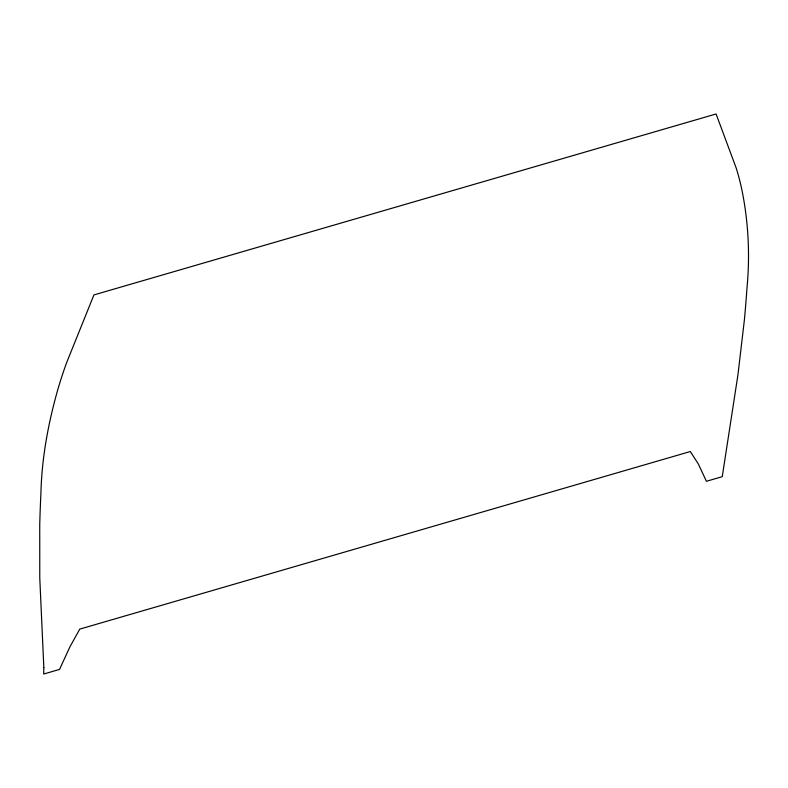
<?xml version="1.0" encoding="UTF-8"?>
<svg xmlns="http://www.w3.org/2000/svg" width="788" height="788" viewBox="0 0 788 788"><rect width="100%" height="100%" fill="white"/><g stroke="black" fill="none" stroke-linecap="round" stroke-linejoin="round"><path stroke-width="1.18" d="M43.832 667.594L43.695 674.026L59.533 669.416L69.925 646.85L79.775 629.11L690.337 451.534L698.385 464.073L706.412 481.281L722.251 476.671L737.932 374.881L744.384 319.938A1099.644 733.49 -65.9 0 0 746.985 287.906C749.969 256.553 748.59 224.856 742.69 193.907A277.012 184.776 -65.9 0 0 736.13 167.834L716.085 113.974L93.939 294.919L66.675 362.539A277.012 184.776 -65.9 0 0 56.736 393.399C47.743 425.963 41.725 459.424 40.927 493.258A1099.644 733.49 -65.9 0 0 39.735 524.877L39.774 577.939L43.832 667.594"/></g></svg>
